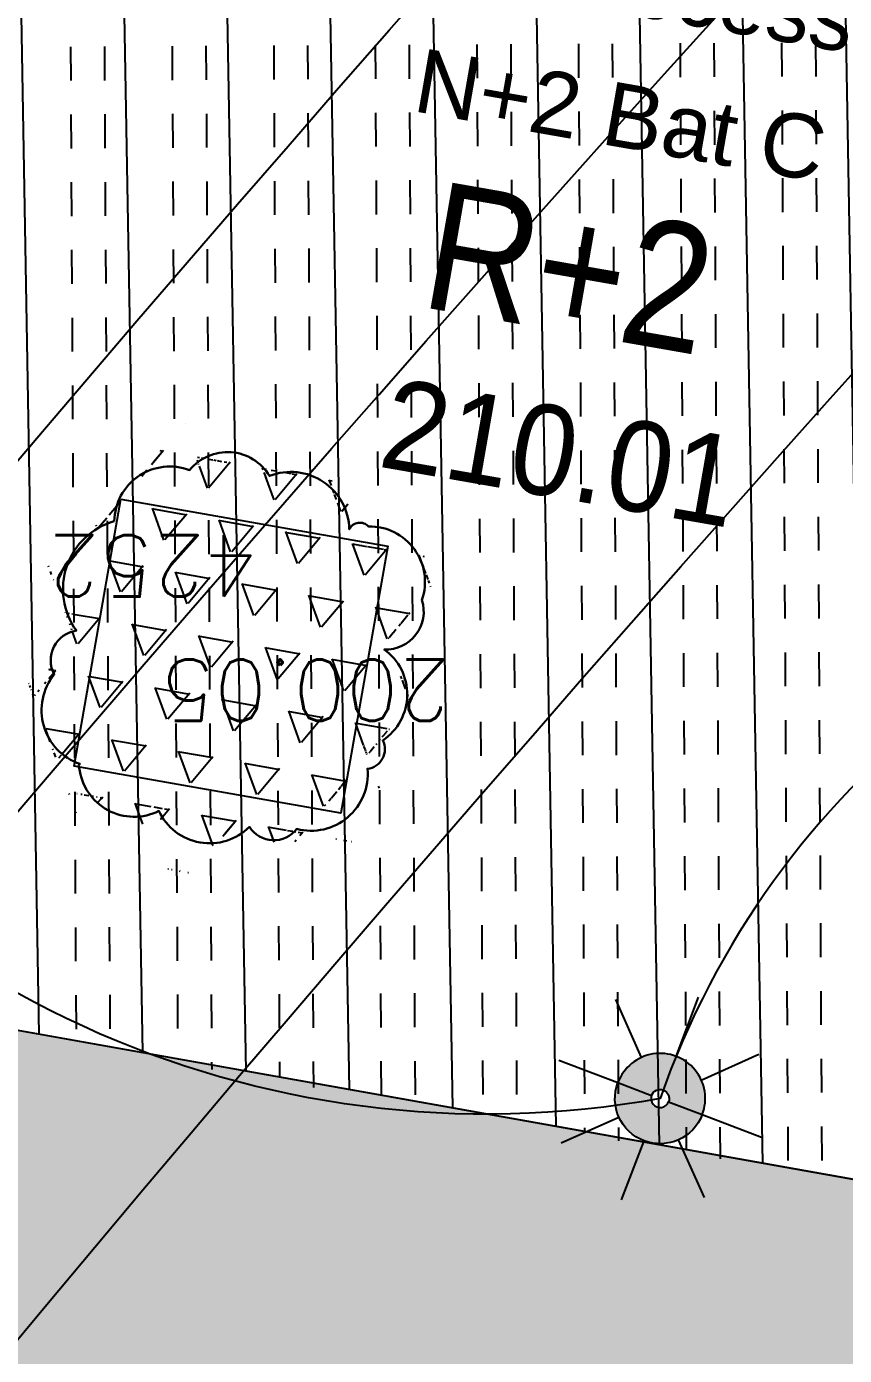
# Model space of a CAD drawing. Extents: x -594 to 29166, y -5797 to 14313.
# Drawn here: x 13464 to 13917, y -1948 to -1212 of the extents above; entities that cross this region are included whole.
import ezdxf
from ezdxf.enums import TextEntityAlignment as Align
from ezdxf.lldxf.tags import DXFTag

# ---------------------------------------------------------------- set-up
doc = ezdxf.new("R2010")
doc.units = 0
doc.linetypes.add('Style de ligne -15', pattern=[2.0832800000000002, 1.25, -0.41656, 0.1388600000000001, -0.2778600000000001])
doc.layers.get('0').update_dxf_attribs({"color": 252})
for name, color, linetype in [('A SITE', 252, 'Continuous'), ('DWG_280-140115-P - Général', 252, 'Continuous'), ('Fond topo - Z_500', 252, 'Continuous'), ('prlm-VRD', 252, 'Continuous'), ('SA - bât C', 252, 'Continuous'), ('SA - béton balayé', 252, 'Continuous'), ('SA - EBC', 252, 'Continuous'), ('SA - ECL-réso', 252, 'Eclairage public'), ('SA - jardinière', 252, 'Continuous'), ('SA - platelage bois', 252, 'Continuous'), ('SA - végétation basse', 252, 'Continuous')]:
    doc.layers.add(name, color=color, linetype=linetype)
for name, color, linetype, plot in [('Fond topo - N', 252, 'Continuous', False), ('Fond topo - NCACHE', 252, 'Continuous', False), ('Fond topo - ZCACHE', 252, 'Continuous', False)]:
    doc.layers.add(name, color=color, linetype=linetype, plot=plot)
doc.layers.add('Fond topo - P', color=252, linetype='Continuous', lineweight=50)
doc.styles.add('Arial', font='arial.ttf')
doc.styles.add('Lignes', font='arial.ttf', dxfattribs={"height": 0.35})
doc.styles.add('SIMPLEX', font='simplex_.ttf', dxfattribs={"height": 1.25})
tags = doc.linetypes.add('Eclairage public', pattern='A,5,-0.25,["ECL",Lignes,S=1,R=0,X=0,Y=-0.18],-1.25', length=6.5).pattern_tags.tags
tags[15:16] = [DXFTag(74, 4), DXFTag(75, 0), DXFTag(340, '0'), DXFTag(46, 0.0), DXFTag(50, 0.0), DXFTag(44, 0.0), DXFTag(45, 0.0)]
tags[4:5] = [DXFTag(74, 4), DXFTag(75, 0), DXFTag(340, '0'), DXFTag(46, 0.0), DXFTag(50, 0.0), DXFTag(44, 0.0), DXFTag(45, 0.0)]
tags = doc.linetypes.add('STYLE_15', pattern=[0.8333119936287403, 0.5, -0.1666239947080612, 0.05554400011897087, -0.1111439988017082]).pattern_tags.tags
tags[10:11] = [DXFTag(74, 4), DXFTag(75, 0), DXFTag(340, '0'), DXFTag(46, 0.0), DXFTag(50, 0.0), DXFTag(44, 0.0), DXFTag(45, 0.0)]
tags[8:9] = [DXFTag(74, 4), DXFTag(75, 0), DXFTag(340, '0'), DXFTag(46, 0.0), DXFTag(50, 0.0), DXFTag(44, 0.0), DXFTag(45, 0.0)]
tags[6:7] = [DXFTag(74, 4), DXFTag(75, 0), DXFTag(340, '0'), DXFTag(46, 0.0), DXFTag(50, 0.0), DXFTag(44, 0.0), DXFTag(45, 0.0)]
tags[4:5] = [DXFTag(74, 4), DXFTag(75, 0), DXFTag(340, '0'), DXFTag(46, 0.0), DXFTag(50, 0.0), DXFTag(44, 0.0), DXFTag(45, 0.0)]

# ---------------------------------------------------------------- blocks, each defined once
blk = doc.blocks.new('A 90.Candélabre', base_point=(-13.42592592600001, -9.391534390999993))
for points in [[(-13.67592592600001, -9.391534390999993, -1), (-13.17592592600001, -9.391534390999993), (-13.37592592600001, -9.391534390999993, 1), (-13.475925926, -9.391534390999993)], [(-13.67592592600001, -9.391534390999993, -1), (-13.17592592600001, -9.391534390999993), (-13.37592592600001, -9.391534390999993, 1), (-13.475925926, -9.391534390999993)], [(-13.67592592600001, -9.391534390999993), (-13.475925926, -9.391534390999993, 1), (-13.37592592600001, -9.391534390999993), (-13.17592592600001, -9.391534390999993, -1)], [(-13.67592592600001, -9.391534390999993), (-13.475925926, -9.391534390999993, 1), (-13.37592592600001, -9.391534390999993), (-13.17592592600001, -9.391534390999993, -1)]]:
    blk.add_hatch(color=250).paths.add_polyline_path(points)
at = {"linetype": 'Continuous', "flags": 128}
for points in [[(-13.42592592600001, -9.141534390999993), (-13.42592592600001, -8.791534391999988)], [(-13.60270262100001, -9.214757695999992), (-13.850189994, -8.967270322999994)], [(-13.24914923200001, -9.214757696999996), (-13.001661857, -8.96727032199999)], [(-14.02592592600001, -9.391534390999993), (-13.67592592600001, -9.391534390999993)], [(-13.17592592600001, -9.391534390999993), (-12.825925927, -9.391534390999993)], [(-13.85018999600001, -9.815798461), (-13.60270262200001, -9.568311086999998)], [(-13.00166185800001, -9.815798458999993), (-13.249149231, -9.568311085999994)], [(-13.42592592600001, -9.991534390999988), (-13.42592592600001, -9.641534390999993)]]:
    blk.add_lwpolyline(points, dxfattribs=at)
for points in [[(-13.67592592600001, -9.391534390999993), (-13.475925926, -9.391534390999993, -1), (-13.37592592600001, -9.391534390999993), (-13.17592592600001, -9.391534390999993, 1)], [(-13.67592592600001, -9.391534390999993), (-13.475925926, -9.391534390999993, 1), (-13.37592592600001, -9.391534390999993), (-13.17592592600001, -9.391534390999993, -1)]]:
    blk.add_lwpolyline(points, format="xyb", close=True, dxfattribs=at)
blk = doc.blocks.new('A 90.PTOPO')
at = {"layer": 'Fond topo - NCACHE', "style": 'SIMPLEX'}
blk.add_attdef('MAT', text='', height=0.34, dxfattribs=at).set_placement((0.09999999986030161, -0.09999999962747097), align=Align.TOP_LEFT)
at = {"layer": 'Fond topo - ZCACHE', "style": 'SIMPLEX'}
blk.add_attdef('ALT', (0.09999999986030161, 0.09999999962747097), '', height=0.34, dxfattribs=at)
blk = doc.blocks.new('A$C380262B1')
at = {"layer": 'SA - béton balayé'}
h = blk.add_hatch(dxfattribs=at)
h.set_pattern_fill('BETON_BALAYE', color=256, scale=50, angle=-20.82846392552948, style=0, pattern_type=2)
h.set_pattern_definition([(339.1715360744705, (-355966725.0913794, -417896002.4038396), (120.5899727452301, 7.619611099305162), [750, -100, 250, -50]), (339.1715360744705, (-355966654.0479279, -417896002.6831044), (-23.08696394935313, 79.93273481872912), [150, -16.5, 300, -37.5]), (339.1715360744705, (-355966686.6133692, -417895971.5705341), (254.9204179624569, -61.13779932125717), [400, -70, 200, -50])])
h.paths.add_polyline_path([(5515.134513610974, -2706.88981320709), (5613.365721702576, -2444.260468520224), (5834.291918156669, -2602.283104136586, 0.01662961911232521), (6328.572775190696, -2897.452903725207), (6736.167281540111, -3077.701525390148), (7110.550519963726, -3261.996826343238), (7474.467705143616, -3469.94332484901), (8019.66461436823, -3867.204469256103), (8369.58806347102, -4093.691645376384), (8673.967560986057, -4325.454038009048), (8867.84865250811, -4698.872511088848), (8882.576628448442, -4821.818052884191), (8786.497522192076, -4868.710421212018), (8569.556855363771, -4974.555519595742), (8499.466220801696, -4819.468639604747), (8410.487959999591, -4659.382773283869, 0.03491605836816778), (8261.372647527605, -4440.382744558156, 0.0457758697286944), (8122.161547234282, -4293.643600586802, 0.01315501407095735), (7919.072878872976, -4128.563786111772, 0.008610107042245959), (7538.700041873381, -3844.845134206116, 0.01787369539601072), (7348.442050488666, -3718.032985925674, 0.01090444755437952), (7158.496182924137, -3606.649997923523), (6979.829362360761, -3512.549137696624), (6550.103171495721, -3303.778136149049, 0.3402017003979338), (6430.178930796683, -3325.995079427958), (6141.666874010116, -3647.234476637095, 0.1419047008170594), (6117.472319630906, -3697.340289782733), (6089.981694286689, -3859.509099274874), (5942.197381006554, -3833.81478972733), (5969.582195300609, -3672.270166315138, -0.1419046999370383), (6030.068580759689, -3547.005633544177), (6301.712790410966, -3244.547486305237, 0.488087415326131), (6287.880549114197, -3166.934088803828, -0.01376264688810728), (5986.791364848614, -3000.535575114191), (5748.360416200012, -2861.33050089702, -0.02736720202171537)])
at = {"layer": 'SA - EBC'}
h = blk.add_hatch(dxfattribs=at)
h.set_pattern_fill('_USER', color=256, scale=75, angle=-335.8284639255295, style=0, pattern_type=0)
h.set_pattern_definition([(24.17153607447054, (-355966725.0913794, -417896002.4038396), (-30.71023888770651, 68.42427367140989), [])])
h.paths.add_polyline_path([(9533.967289561406, -8391.022676602006), (7823.560263682157, -8197.032719478011), (7677.26634000428, -8624.200356937945), (6795.644808141515, -8561.406107898802), (5968.179506575689, -8295.55842038244), (5307.727831928059, -7899.99740216881, -0.3248648439675891), (5215.66356504336, -6186.960641667247, -0.2814891280233847), (6034.588919347152, -5793.906059488654), (6977.488194359466, -5966.359615046531, 0.1695292869953866), (8622.524935239926, -5863.042801246047, 0.3340686001642133), (8902.106720628217, -5382.998490706086, 0.09326601099187866), (8620.675744628534, -4484.154293872416, 0.153138720952933), (7983.041431754827, -3856.574170198292), (6774.001917056739, -3250.65084323287), (5737.27900213562, -2651.023222506046, -0.1642525569746835), (4858.435642998666, -1650.659172795713), (4817.150435736403, -1198.612694069743), (4848.756969021633, -647.3217743448913), (5422.659926814958, 1808.548009581864, 0.4390366150430304), (6435.564773995429, 2874.098786618561, -0.09336270403907257), (6508.739385334775, 3486.828686110675, 0.1042719612268155), (6540.439700800925, 3811.755312792957), (6460.564939025789, 4655.403570830822), (7373.38954936713, 4920.791836176068), (7554.008261486888, 4259.8578767851), (7298.873095074669, 4188.137014396489), (7509.021686343476, 3441.03382807225, -0.2009829630450486), (7456.712778378278, 3016.095944307745), (7105.68882166408, 2168.347155954689), (7082.51023539342, 1970.99042609334), (7207.488740049303, 1059.89730162546), (7767.198439734057, -779.9824859946966), (8823.304629139602, -984.4878826290369, 0.1214178809896852), (9894.772318005562, -3098.331943433732, 0.01018302281994621), (10254.53238859773, -3499.40192066133), (9617.819940159097, -3345.007801242173), (9300.242931814864, -4358.367580920458), (9996.567213023081, -4620.499769318849), (9784.691719617695, -7276.41688529402), (9646.94292745553, -8212.627615593374)])
at = {"layer": 'SA - jardinière'}
h = blk.add_hatch(dxfattribs=at)
h.set_pattern_fill('TRIANG', color=256, scale=100, angle=-9.951736821342463, style=0, pattern_type=2)
h.set_pattern_definition([(50.04826317865755, (-355966725.0913794, -417896002.4038396), (-12.85543396519688, 35.22765695932543), [18.74999999999999, -18.74999999999999]), (110.0482631786575, (-355966725.0913794, -417896002.4038396), (-36.93576282517794, 6.48069608912891), [18.74999999999999, -18.74999999999999]), (350.0482631786575, (-355966731.5190964, -417895984.7900111), (24.08032885998105, 28.74696087019653), [18.75, -18.75])])
h.paths.add_polyline_path([(5417.734287166968, -4749.769389443099), (5417.775265639648, -4748.589416593313), (5417.861511046067, -4747.411886416376), (5417.992895422503, -4746.23853508383), (5418.169225426391, -4745.071092061698), (5418.390240799636, -4743.91127852723), (5418.655615998432, -4742.76080429554), (5418.964959913865, -4741.621364932507), (5419.317816430703, -4740.494640544057), (5419.713665219024, -4739.382292144001), (5420.151922898367, -4738.285959511995), (5420.631943363696, -4737.207258492708), (5421.153019182384, -4736.1477795057), (5421.71438196674, -4735.109084658325), (5422.315203817561, -4734.092704858631), (5422.954599373043, -4733.10013813898), (5423.631626786664, -4732.132848259062), (5424.345286609605, -4731.192260980606), (5425.094527890906, -4730.279762577266), (5425.878245523199, -4729.396698717028), (5426.695284480229, -4728.544371202588), (5427.544440329075, -4727.724035643041), (5428.4244610928, -4726.936902292073), (5429.33404953219, -4726.184131298214), (5430.271864403039, -4725.466832052916), (5431.236524134874, -4724.786062259227), (5432.226605573669, -4724.142825230956), (5433.240650035441, -4723.538069799542), (5434.277162374929, -4722.972686868161), (5435.334614338353, -4722.44751015678), (5436.411447217688, -4721.963313501328), (5437.506073759869, -4721.520811412483), (5438.616880076006, -4721.120655816048), (5439.742228528485, -4720.76343614608), (5440.880460804328, -4720.449679903686), (5442.029898194596, -4720.179848745465), (5443.188846670091, -4719.95434127748), (5444.355597905815, -4719.773489050567), (5445.52843128331, -4719.637559726834), (5446.705618314445, -4719.546752609313), (5447.885423665866, -4719.501202274114), (5449.066107906401, -4719.500975683331), (5450.245930580422, -4719.546073116362), (5451.423152396455, -4719.636427983642), (5452.596038160846, -4719.771907292306), (5453.762858593836, -4719.952311180532), (5454.9218934495, -4720.177373941988), (5456.071434542537, -4720.446763467044), (5457.209786726162, -4720.760082826018), (5458.335272828117, -4721.116870082915), (5459.446232626215, -4721.516599692404), (5460.117153450847, -4720.722706243396), (5460.818055737764, -4719.955153670162), (5461.547905998304, -4719.215072505176), (5462.305628648028, -4718.503554351628), (5463.090106239542, -4717.821647971869), (5463.900182722136, -4717.170358728617), (5464.734663255513, -4716.550646163523), (5465.592318074778, -4715.963424742222), (5466.471883235499, -4715.409559383988), (5467.372061591595, -4714.889867044985), (5468.291526474059, -4714.405113551766), (5469.228922063485, -4713.956013601273), (5470.182866742834, -4713.54322899133), (5471.151954075322, -4713.167368900031), (5472.134755551815, -4712.828986719251), (5473.129822639748, -4712.528581824154), (5474.135687900707, -4712.266596406698), (5475.150868808851, -4712.043417338282), (5476.173869008198, -4711.859373096377), (5477.203180082142, -4711.71473544091), (5478.237284859642, -4711.609717458487), (5479.27465881221, -4711.544473655522), (5480.313772475347, -4711.519100517035), (5481.35309452191, -4711.533635575324), (5482.391092320904, -4711.588057130575), (5483.426236081868, -4711.682284809649), (5484.456999506801, -4711.816180124879), (5485.481863329187, -4711.989545635879), (5486.499316757545, -4712.20212560147), (5487.507859477773, -4712.453606445342), (5488.506005238742, -4712.743617780507), (5489.492282178253, -4713.071731943637), (5490.465236688033, -4713.437465578318), (5491.423434438184, -4713.840278983116), (5492.36546237953, -4714.279578439891), (5493.289932608604, -4714.754716865718), (5494.195481901988, -4715.264993160963), (5495.080775162205, -4715.809655468911), (5495.944507746026, -4716.38790089637), (5496.78540606983, -4716.99887663126), (5497.602230357006, -4717.641682364047), (5498.393776733428, -4718.315370753407), (5499.158878391609, -4719.018947891891), (5499.896407173946, -4719.751377217472), (5500.605275994167, -4720.511578395963), (5501.284439628944, -4721.298431698233), (5501.932897651568, -4722.110776416957), (5502.549693221226, -4722.947415336967), (5503.13391755335, -4723.807114735246), (5503.684709174559, -4724.688607919961), (5504.878823785111, -4724.251445755363), (5506.089146109298, -4723.861393891275), (5507.313818158582, -4723.519050516188), (5508.550960151479, -4723.224941454828), (5509.798673400655, -4722.979517746717), (5511.055042408407, -4722.783156577498), (5512.318138731644, -4722.636159136891), (5513.586023822427, -4722.538750991225), (5514.856751263142, -4722.491081617773), (5516.128370771185, -4722.493224404752), (5517.398930294439, -4722.545175999403), (5518.666479969397, -4722.646856680512), (5519.929073518142, -4722.798109985888), (5521.184773603454, -4722.998704109341), (5522.431652387604, -4723.248331435025), (5523.667796468362, -4723.546608351171), (5524.891307856888, -4723.893076647073), (5526.100308960304, -4724.287205655128), (5527.292943419889, -4724.728389643133), (5528.467381326482, -4725.215951353312), (5529.621819453314, -4725.749142467976), (5530.754486331716, -4726.327144727111), (5531.86364271678, -4726.949071045965), (5532.947586942464, -4727.613966725767), (5534.004654595628, -4728.32081085071), (5535.033223126084, -4729.068518802524), (5536.031714221463, -4729.8559429124), (5536.998594505712, -4730.681874509901), (5537.932380475104, -4731.545045599341), (5538.831638824195, -4732.444131560624), (5539.694989006966, -4733.37775208056), (5540.521105658263, -4734.344474039972), (5541.308721480891, -4735.342814028263), (5542.056626500562, -4736.37123927474), (5542.763673374429, -4737.428171187639), (5543.428776878864, -4738.5119875893), (5544.05091595836, -4739.621025137603), (5544.629135495052, -4740.753581002355), (5545.162547985092, -4741.9079169631), (5545.650335168466, -4743.082261271775), (5546.091747609898, -4744.274811260402), (5546.486108098179, -4745.483736600727), (5546.832811506465, -4746.707181446254), (5547.131325304508, -4747.943268064409), (5547.381191467866, -4749.19009944424), (5547.582026664168, -4750.445760786533), (5547.733522253111, -4751.708325371146), (5547.835445730016, -4752.975855581462), (5547.88764086552, -4754.246405232698), (5548.006751062348, -4754.019098170102), (5548.134673479944, -4753.796631749719), (5548.271211748943, -4753.579346463084), (5548.416156508029, -4753.367576561868), (5548.569285357371, -4753.161646798253), (5548.730363091454, -4752.961872890592), (5548.8991424907, -4752.768562268466), (5549.075364554301, -4752.582010999322), (5549.258758919314, -4752.402505837381), (5549.44904348813, -4752.230321988463), (5549.645926663652, -4752.065723761916), (5549.849106324837, -4751.908964291215), (5550.058270571753, -4751.760283671319), (5550.273098284379, -4751.61991044879), (5550.493259262294, -4751.48805975914), (5550.71841632016, -4751.364934258163), (5550.948223331943, -4751.250722724944), (5551.182327745482, -4751.145600620657), (5551.420370442793, -4751.049729250371), (5551.661985414103, -4750.963255949318), (5551.906802458689, -4750.886312872171), (5552.154445461929, -4750.819018855691), (5552.404534397647, -4750.761476997286), (5552.656685421243, -4750.713775213808), (5552.910511288792, -4750.67598707974), (5553.16562266089, -4750.648170616478), (5553.42162786983, -4750.630368292332), (5553.678133897483, -4750.622607581317), (5553.934746934101, -4750.624900404364), (5554.191073169932, -4750.637243594974), (5554.446719354019, -4750.659617222846), (5554.701293027028, -4750.691987853497), (5554.954403126612, -4750.734305381775), (5555.205661384389, -4750.786505173892), (5555.454682325944, -4750.84850685671), (5555.701083457097, -4750.920215062797), (5555.94448633492, -4751.001520082355), (5556.184517825022, -4751.092297025025), (5556.420809170231, -4751.192406564951), (5556.652997853234, -4751.30169512704), (5556.88072736375, -4751.419994607568), (5557.103648455814, -4751.547123864293), (5557.321418402717, -4751.682887598872), (5557.53370327875, -4751.827077008784), (5557.740177540109, -4751.979471556842), (5557.940523419529, -4752.139836549759), (5558.134434232488, -4752.307926304638), (5558.321611909196, -4752.483482658863), (5558.501769276336, -4752.666236367077), (5559.682451328263, -4752.668595314026), (5560.862172348425, -4752.716276142746), (5562.039193371311, -4752.80920881778), (5563.211779529229, -4752.947256341577), (5564.378201961517, -4753.130215313286), (5565.536741307005, -4753.357815556228), (5566.685689659789, -4753.629721794277), (5567.823353316635, -4753.945533372462), (5568.948055105284, -4754.304784536362), (5570.058137085289, -4754.706945829093), (5571.151962364092, -4755.151424184442), (5572.227919148281, -4755.637564510107), (5573.28442116268, -4756.164650060236), (5574.319910444319, -4756.73190401867), (5575.332860974595, -4757.338489964604), (5576.321779424325, -4757.983513828367), (5577.285207854584, -4758.666024822742), (5578.221725905314, -4759.385016188025), (5579.129953542724, -4760.139428824186), (5580.008550919592, -4760.928150173277), (5580.856224102899, -4761.750017572194), (5581.67172241956, -4762.603819556534), (5582.453843951225, -4763.488297350705), (5583.201436093077, -4764.402147196233), (5583.913396531716, -4765.344021841884), (5584.58867543377, -4766.312533058226), (5585.226277634501, -4767.306252289563), (5585.825263196602, -4768.32371596247), (5586.384749179706, -4769.363423250616), (5586.903910571709, -4770.423841290176), (5587.381982197985, -4771.50340732187), (5587.818259140477, -4772.600529808551), (5588.212098414078, -4773.713591322303), (5588.562919618562, -4774.840951059014), (5588.870205450803, -4775.980946887285), (5589.133502310142, -4777.131898794323), (5589.352422906086, -4778.29210953787), (5589.5266442094, -4779.459869023412), (5589.65590945445, -4780.633456073701), (5589.740027859807, -4781.811139732599), (5589.778875699267, -4782.991184853017), (5589.772395277396, -4784.171851444989), (5589.720596605912, -4785.351398773491), (5589.623555960134, -4786.528088431805), (5589.48141601868, -4787.700185459107), (5589.294386934489, -4788.865962252021), (5589.062743913382, -4790.023700054735), (5588.786828657612, -4791.171692311764), (5588.467047875747, -4792.308246530592), (5588.103872956708, -4793.431687355042), (5588.332959031686, -4794.204176124185), (5588.532222108915, -4794.984889775515), (5588.701368309557, -4795.772677287459), (5588.840148644522, -4796.566377021372), (5588.948358176276, -4797.364819701761), (5589.025837369263, -4798.166827205569), (5589.072472369298, -4798.971218056977), (5589.08819402568, -4799.776806309819), (5589.072979614139, -4800.582404248416), (5589.026850787923, -4801.386824250221), (5588.949876325205, -4802.188880648464), (5588.84216947481, -4802.987390942872), (5588.703888840973, -4803.781177848577), (5588.535238383338, -4804.56907171756), (5588.336466765031, -4805.349910352379), (5588.107866933569, -4806.12254338339), (5587.849775748327, -4806.88583124429), (5587.562573933974, -4807.638649363071), (5587.246685056016, -4808.379887137562), (5586.902574356645, -4809.108452312648), (5586.530749173835, -4809.823270700872), (5586.131757870317, -4810.523288883269), (5585.706188576296, -4811.207474768162), (5585.254668351263, -4811.874819360673), (5584.777863090858, -4812.524339556694), (5584.276475897059, -4813.155077397823), (5583.751245262101, -4813.766102679074), (5583.202945906669, -4814.356515835971), (5582.632385985926, -4814.925445429981), (5582.040406716987, -4815.472053270787), (5581.427880795673, -4815.995533205569), (5580.795710952953, -4816.495114006102), (5580.144829163328, -4816.970058903098), (5579.476195480675, -4817.419667821378), (5578.790794825181, -4817.843277659267), (5578.089637868106, -4818.240264616907), (5577.37375847064, -4818.610042892396), (5576.644211634994, -4818.952067568898), (5575.902073038742, -4819.265834614635), (5575.148436566815, -4819.550881162286), (5574.38441333361, -4819.806787092239), (5573.611129401252, -4820.033175311983), (5572.829724987969, -4820.229712035507), (5572.041351953521, -4820.396107435226), (5571.24717249535, -4820.532116293907), (5570.448357285932, -4820.637537911534), (5569.646083936095, -4820.712217502296), (5568.841535365209, -4820.756044145674), (5568.035897193477, -4820.768953673542), (5567.23035722971, -4820.75092708692), (5568.172802403569, -4821.461198478937), (5569.087287178263, -4822.207124717534), (5569.972463324666, -4822.987606283277), (5570.827026246116, -4823.801492433995), (5571.649715816602, -4824.647583439946), (5572.439319547266, -4825.524631980807), (5573.194673191756, -4826.431345380843), (5573.914663353935, -4827.366387005895), (5574.598228698596, -4828.328377939761), (5575.244361441582, -4829.315900616348), (5575.852108979598, -4830.327499005944), (5576.42057579942, -4831.361681874841), (5576.948923198506, -4832.416924461722), (5577.436372870579, -4833.491671364754), (5577.882206300274, -4834.584338404238), (5578.285765694454, -4835.693314578384), (5578.646456589922, -4836.816964950413), (5578.963747387752, -4837.953633163124), (5579.23716972582, -4839.101644139737), (5579.466321365908, -4840.259304456413), (5579.65086363256, -4841.424908582121), (5579.790524858981, -4842.596737388521), (5579.88509950228, -4843.773063831031), (5579.934447677806, -4844.952153787017), (5579.938496695831, -4846.13226884976), (5579.897240968421, -4847.311669867486), (5579.810740845278, -4848.488617688417), (5579.679124196991, -4849.661377444863), (5579.502584645525, -4850.828220043331), (5579.281382774934, -4851.987425982952), (5579.015844548121, -4853.13728582114), (5578.706361586228, -4854.276104830205), (5578.353389771655, -4855.402204021811), (5577.957449713722, -4856.513923220336), (5577.519125165418, -4857.609623949975), (5577.039062185213, -4858.687690738589), (5576.517968205735, -4859.746534004807), (5575.956611754373, -4860.784593131393), (5575.355820264667, -4861.800338514149), (5574.716479377821, -4862.792271561921), (5574.039531499147, -4863.758930750191), (5573.325974820182, -4864.698890969157), (5572.576860850677, -4865.610766317695), (5571.793294418603, -4866.493212804198), (5570.976430131122, -4867.344929371029), (5570.127472700551, -4868.164660502225), (5569.247672753409, -4868.95119799301), (5568.338328367099, -4869.703382346779), (5567.400779621676, -4870.420103892684), (5566.436408134177, -4871.100307069719), (5566.620222711936, -4871.486147679389), (5566.788782551885, -4871.878892090172), (5566.941828792915, -4872.277937550098), (5567.079126695171, -4872.682671807706), (5567.200465453789, -4873.09247367084), (5567.30565871112, -4873.5067140311), (5567.394545208663, -4873.924756422639), (5567.466988181695, -4874.345960374922), (5567.522876989096, -4874.769678525627), (5567.562125390396, -4875.195260625333), (5567.58467303589, -4875.62205363065), (5567.590485792607, -4876.049402263016), (5567.579554533586, -4876.476650405675), (5567.551895743236, -4876.903142407537), (5567.507552308962, -4877.328223828226), (5567.446592124179, -4877.751242183149), (5567.369108553976, -4878.171547874808), (5567.275220900774, -4878.588495776057), (5567.165073007345, -4879.001446440816), (5567.038834095001, -4879.409765359014), (5566.896697832271, -4879.812826029956), (5566.738882660866, -4880.210009403527), (5566.56563016586, -4880.600706767291), (5566.377206938341, -4880.984317604452), (5566.173902153969, -4881.360253319144), (5565.956027433276, -4881.727936863899), (5565.723917540163, -4882.086803857237), (5565.477928565815, -4882.436303608119), (5565.218438068405, -4882.775899488479), (5564.945844886824, -4883.105070330203), (5564.660566719249, -4883.423310518265), (5564.363041939214, -4883.730132412165), (5564.053726848215, -4884.025063924491), (5563.733096513897, -4884.307653550059), (5563.401642860845, -4884.577466547489), (5563.059874810278, -4884.834089316428), (5562.708317255601, -4885.077127721161), (5562.347509013489, -4885.306208953261), (5561.978004733101, -4885.520981065929), (5561.600371031091, -4885.721114557236), (5561.215187981725, -4885.906302370131), (5560.82304646261, -4886.076259799302), (5560.424548434094, -4886.230726540089), (5560.020305542275, -4886.369465105236), (5559.610938606784, -4886.492262780666), (5559.197075804695, -4886.598931066692), (5558.779352298006, -4886.689305957407), (5558.358409255743, -4886.76324877888), (5557.934892782941, -4886.820646189153), (5558.024718472734, -4888.021693006158), (5558.06837240234, -4889.225302636623), (5558.065790077671, -4890.42970109731), (5558.016975456849, -4891.633112542331), (5557.922000670806, -4892.833762988448), (5557.781005324796, -4894.029882736504), (5557.594197615981, -4895.219708327204), (5557.361852796748, -4896.401485800743), (5557.084313221276, -4897.573472838849), (5556.761988298967, -4898.733941931278), (5556.395353237167, -4899.881182331592), (5555.9849482961, -4901.013502851129), (5555.531378602609, -4902.129234373569), (5555.03531252034, -4903.226731717587), (5554.497481556609, -4904.304377175868), (5553.918678918853, -4905.360582284629), (5553.299757093191, -4906.393789965659), (5552.641629008576, -4907.402476854622), (5551.945265056565, -4908.385156374425), (5551.211690949276, -4909.340379666537), (5550.441989209503, -4910.266738664359), (5549.637293443084, -4911.16286739707), (5548.798790527508, -4912.027445062995), (5547.927716420963, -4912.85919751972), (5547.025355184451, -4913.656898029149), (5546.093037119135, -4914.419371075928), (5545.132136810571, -4915.145492274314), (5544.1440702416, -4915.834191720933), (5543.130294373259, -4916.484453529119), (5542.092303698882, -4917.095319461077), (5541.031628195196, -4917.665888927877), (5539.94983159937, -4918.195320852101), (5538.848508754745, -4918.682834878564), (5537.729283003137, -4919.127711839974), (5536.593804229051, -4919.529296737164), (5535.443746717647, -4919.886996783316), (5534.280805382878, -4920.200284942985), (5533.106694975868, -4920.468699559569), (5531.923145940527, -4920.691844541579), (5530.731903156266, -4920.869391597807), (5529.534722864628, -4921.001078467816), (5528.333369968459, -4921.086711250246), (5527.129615284503, -4921.12616347149), (5525.92523326166, -4921.119376830757), (5524.721999606118, -4921.06636185199), (5523.521687788889, -4920.967196673155), (5522.326067462564, -4920.822026953101), (5521.136901341379, -4920.631066989154), (5519.955942220986, -4920.394598320127), (5518.78493106924, -4920.112969726324), (5518.401043163612, -4920.59338260442), (5517.998996004462, -4921.058704517782), (5517.579382890835, -4921.508249826729), (5517.142821894959, -4921.941355802119), (5516.689956607297, -4922.357383649796), (5516.221454599872, -4922.755720838904), (5515.738006867468, -4923.135779239237), (5515.240325639024, -4923.496999125928), (5514.72914502956, -4923.83884806186), (5514.205218385905, -4924.160821922123), (5513.669317821041, -4924.462445639074), (5513.122233888134, -4924.743275437504), (5512.564772553742, -4925.002896599472), (5511.997755616903, -4925.240926630795), (5511.422019544989, -4925.457014888525), (5510.838412446901, -4925.650842487812), (5510.247795050964, -4925.822123885155), (5509.651037724689, -4925.970606599003), (5509.049020474777, -4926.09607167542), (5508.442630479112, -4926.198334060609), (5507.832762086764, -4926.277243252844), (5507.220313698053, -4926.33268237114), (5506.606188928708, -4926.364570297301), (5505.991292465478, -4926.372859813273), (5505.376531276852, -4926.357538998127), (5504.762811074033, -4926.318629551679), (5504.151036823168, -4926.25618968159), (5503.542110649869, -4926.170311309397), (5502.936929836869, -4926.061120815575), (5502.336386870593, -4925.928779039532), (5501.741366600618, -4925.773481652141), (5501.152746658772, -4925.595456920564), (5500.57139438577, -4925.394967757165), (5499.998167110607, -4925.172309391201), (5499.433909682557, -4924.927810207009), (5498.879453958943, -4924.661830626428), (5498.335617082193, -4924.374762922525), (5497.803201293573, -4924.06702991575), (5497.282991139218, -4923.739085439593), (5496.775753051043, -4923.391412943602), (5496.282235579565, -4923.024525400251), (5495.803165761754, -4922.638962604105), (5495.339249819517, -4922.235293965787), (5494.891172088683, -4921.814113855362), (5494.459592690691, -4921.376043744385), (5494.045147998258, -4920.921729039401), (5493.648448865861, -4920.451839454472), (5493.270080350339, -4919.967067986727), (5492.910599848256, -4919.468129053712), (5492.570537235588, -4918.955758213997), (5491.711553838104, -4919.783771410584), (5490.821417747065, -4920.578199904412), (5489.901441382244, -4921.337871998549), (5488.952980935574, -4922.061668802053), (5487.977434601635, -4922.748522553593), (5486.97624062188, -4923.397420812398), (5485.950875002891, -4924.007407389581), (5484.902848675847, -4924.577582720667), (5483.833707263693, -4925.1071061939), (5482.745026843622, -4925.595197640359), (5481.638411805034, -4926.041137240827), (5480.515493964776, -4926.444267574698), (5479.377928329632, -4926.803994178772), (5478.227392258123, -4927.119787223637), (5477.065581688657, -4927.391180954874), (5475.894209137186, -4927.617775183171), (5474.715001648292, -4927.799236029387), (5473.529697163031, -4927.935295645148), (5472.340043401346, -4928.02575416863), (5471.147794043645, -4928.070477768779), (5469.954706681892, -4928.069400414824), (5468.762540398166, -4928.022523783147), (5467.573051759973, -4927.929917164147), (5466.387995285913, -4927.791716903448), (5465.209117392078, -4927.608126681298), (5464.038155646995, -4927.379417605698), (5462.876837002113, -4927.10592597723), (5461.726873135194, -4926.788055710495), (5460.589959099889, -4926.426275074482), (5459.467771230265, -4926.021117623895), (5458.361963322386, -4925.573180336505), (5457.274165982381, -4925.083123706281), (5456.205982668325, -4924.551670067012), (5455.158987967297, -4923.979603033513), (5454.134725453332, -4923.367765638977), (5453.134704986587, -4922.717060055584), (5452.160400664434, -4922.028445731848), (5451.213248865679, -4921.302937436849), (5450.294646201655, -4920.541604887694), (5449.405946210027, -4919.745570421219), (5448.548459354788, -4918.916007317603), (5447.72344972007, -4918.054138682783), (5446.932133333758, -4917.161234933883), (5446.17567663081, -4916.238612309098), (5445.455195289105, -4915.287631284446), (5444.771751109511, -4914.309693314135), (5444.126351503655, -4913.306240178645), (5443.519947724417, -4912.278751470149), (5442.953434353694, -4911.228741426021), (5442.427645856515, -4910.15775827691), (5441.368583450094, -4910.663586203009), (5440.290884533897, -4911.128386110067), (5439.196137012914, -4911.551473196596), (5438.085955148563, -4911.93222310394), (5436.961975321174, -4912.270074989647), (5435.825854493305, -4912.564530968666), (5434.679267788306, -4912.815156392753), (5433.523904904723, -4913.021582644433), (5432.361469743773, -4913.183504529297), (5431.1936753802, -4913.3006837219), (5430.022243224084, -4913.372947648168), (5428.848901065066, -4913.400189392269), (5427.675377624109, -4913.382368907332), (5426.503403391689, -4913.319512922317), (5425.334705831483, -4913.211713731289), (5424.17100793682, -4913.059130031615), (5423.014024971053, -4912.861987017095), (5421.865463117138, -4912.620575353503), (5420.727014774457, -4912.335250712931), (5419.600358465686, -4912.00643396005), (5418.487155390903, -4911.634609848261), (5417.389046074823, -4911.220325902104), (5416.307649714872, -4910.764193814248), (5415.244560455903, -4910.266885347664), (5414.20134534128, -4909.729133825749), (5413.17954226397, -4909.151731617749), (5412.180657545105, -4908.535530697554), (5411.206163931638, -4907.881438732147), (5410.257497197017, -4907.190420292318), (5409.336056979373, -4906.463493686169), (5408.443200634792, -4905.701730959117), (5407.580244820565, -4904.90625500679), (5406.74846181646, -4904.078238271177), (5405.949077801779, -4903.218901716173), (5405.183270713314, -4902.329511754215), (5404.452170012519, -4901.411379687488), (5403.756853193045, -4900.465859193355), (5403.098345315084, -4899.494343902916), (5402.477617235854, -4898.498266004026), (5401.895583979785, -4897.479093912989), (5401.353103620932, -4896.438330039382), (5400.850975560024, -4895.377508550882), (5400.389940338209, -4894.29819341749), (5399.970677122474, -4893.201975803822), (5399.59380463697, -4892.09047164768), (5399.259878089651, -4890.965319424868), (5398.969390010461, -4889.82817735523), (5398.72276801616, -4888.680722936988), (5398.520376347005, -4887.524646613747), (5398.362513305619, -4886.36165317148), (5398.29047289677, -4886.283988319337), (5398.224603617564, -4886.201024986804), (5398.165292898193, -4886.113253328949), (5398.112891009077, -4886.02118967101), (5398.067706543952, -4885.925377253443), (5398.030005814508, -4885.82638092339), (5398.000011267141, -4885.724783781916), (5397.977899294347, -4885.621185041964), (5397.963800700381, -4885.516194999218), (5397.957798233256, -4885.41043298319), (5397.959927516058, -4885.30452195555), (5397.970175882801, -4885.199086647481), (5397.988482983783, -4885.094748437405), (5398.014740925282, -4884.992121811956), (5398.048794688657, -4884.891812503338), (5398.090443620458, -4884.794411156327), (5398.139442782849, -4884.700492396951), (5398.195502674207, -4884.610609337687), (5398.258292907849, -4884.525292180479), (5398.327443702146, -4884.44504365325), (5398.402547417209, -4884.370337054133), (5398.483160929754, -4884.301612153649), (5398.568809544668, -4884.239274449646), (5398.65898815915, -4884.183691628277), (5398.753165220842, -4884.13519077003), (5397.594718914479, -4883.712430950254), (5396.453721541911, -4883.244618028402), (5395.33192445524, -4882.732470519841), (5394.231049530208, -4882.17677436769), (5393.152786651626, -4881.578382477164), (5392.098790733144, -4880.938213132322), (5391.070679575205, -4880.257249623537), (5390.070031723008, -4879.536536242813), (5389.098382508382, -4878.777180146426), (5388.157223770395, -4877.980346512049), (5387.247999897227, -4877.147258259356), (5386.372106801718, -4876.279194559902), (5385.530888289213, -4875.377487391233), (5384.725636383519, -4874.443520978093), (5383.95758648403, -4873.478729277849), (5383.227917784825, -4872.484592534602), (5382.537750527263, -4871.462637372315), (5381.88814339228, -4870.414431765676), (5381.280094152316, -4869.341585133225), (5380.714535852894, -4868.245744146407), (5380.192336579785, -4867.128590587527), (5379.714297875762, -4865.991839766502), (5379.281153623015, -4864.837236050516), (5378.893568599597, -4863.666551746428), (5378.552137548104, -4862.481583841145), (5378.257384942845, -4861.284151207656), (5378.009762754664, -4860.076091997325), (5377.809651521966, -4858.859260380268), (5377.657357836142, -4857.635524123907), (5377.553116343915, -4856.406761519611), (5377.497086115181, -4855.174858681858), (5377.489353716373, -4853.941706568003), (5377.52993083559, -4852.709198091179), (5377.618755027652, -4851.479224860668), (5377.75569036603, -4850.253674946725), (5377.94052627869, -4849.034429527819), (5378.172979271039, -4847.823359817266), (5378.452692367136, -4846.62232529372), (5378.779236460105, -4845.43316885829), (5379.1521103587, -4844.257715996355), (5379.570741159841, -4843.097771331668), (5380.034486902878, -4841.955114901066), (5380.54263535887, -4840.831500664353), (5381.09440705739, -4839.728653524071), (5381.688954401761, -4838.648265786469), (5382.325365347788, -4837.59199641645), (5383.00266279839, -4836.561466753483), (5383.719807025045, -4835.558257717639), (5384.475697483867, -4834.583909902722), (5384.186517680064, -4834.016504418105), (5383.919332968071, -4833.438415825367), (5383.674536412582, -4832.850496843457), (5383.452488994226, -4832.253614068031), (5383.253518631682, -4831.648647412658), (5383.077918225899, -4831.036488525569), (5382.925946637988, -4830.418039672077), (5382.797827897593, -4829.794213175774), (5382.693750830367, -4829.165928345174), (5382.613869290799, -4828.534110914916), (5382.558300485834, -4827.899693138897), (5382.527126418427, -4827.263609692454), (5382.52039346844, -4826.626798138022), (5382.53811118193, -4825.99019780755), (5382.580253528431, -4825.354746729136), (5382.646758016199, -4824.721381813288), (5382.737527647987, -4824.091036617756), (5382.852427475154, -4823.464640788734), (5382.991288695484, -4822.843117080629), (5383.153906511143, -4822.227382194251), (5383.340041339397, -4821.618343889713), (5383.549418440089, -4821.016899310052), (5383.781729498878, -4820.423935912549), (5384.036631556228, -4819.84032727778), (5384.313749615103, -4819.266934320331), (5384.612674498931, -4818.704601749778), (5384.932965831831, -4818.154158443213), (5385.274151200429, -4817.61641651392), (5385.635727876797, -4817.092168238014), (5386.017162818462, -4816.582186613232), (5386.417893785983, -4816.087223030627), (5386.837329901755, -4815.608007460833), (5387.274852907285, -4815.145246684551), (5387.729817721993, -4814.699622429907), (5388.201553886756, -4814.271791838109), (5388.689365750179, -4813.862385321409), (5389.192534098402, -4813.472006656229), (5389.710317505524, -4813.101231120527), (5390.241952519864, -4812.750605586916), (5390.786655340344, -4812.420646846294), (5391.343623166904, -4812.111841328442), (5391.912035038695, -4811.824643891305), (5392.491052486002, -4811.559478379786), (5393.07982227765, -4811.316735576838), (5393.677476467565, -4811.096773296595), (5394.283134257421, -4810.899915732443), (5394.895902369171, -4810.726453084499), (5395.514877606183, -4810.576641280204), (5396.139147644863, -4810.45070104301), (5396.767792059109, -4810.348817892373), (5395.910179940984, -4809.115303121507), (5395.100551983342, -4807.84977581352), (5394.340101256967, -4806.554101128131), (5393.629949586466, -4805.230189673603), (5392.971143173054, -4803.879992943257), (5392.36465357244, -4802.505500987172), (5391.811374621466, -4801.108740735799), (5391.312122019008, -4799.691770784557), (5390.867631975561, -4798.256679810584), (5390.478559536859, -4796.805583685637), (5390.145478211343, -4795.340621471405), (5389.868879085407, -4793.863952998072), (5389.649169752374, -4792.37775458023), (5389.486674452201, -4790.884217713028), (5389.381632627919, -4789.385544136167), (5389.334198785946, -4787.883942294866), (5389.344443334267, -4786.381626687944), (5389.412350812927, -4784.880811721087), (5389.537820918486, -4783.383709564805), (5389.720669575036, -4781.892527453601), (5389.9606264662, -4780.409463867545), (5390.257337735966, -4778.936704620719), (5390.610366640612, -4777.476421184838), (5391.019192384556, -4776.030766032636), (5391.483212588355, -4774.601870495826), (5392.001742357388, -4773.191840574145), (5392.574018286541, -4771.802755445242), (5393.199196225032, -4770.436662621796), (5393.876354629174, -4769.095575809479), (5394.604495260864, -4767.78147239238), (5395.382544910535, -4766.49628886953), (5396.20935623534, -4765.2419205755), (5397.083710832521, -4764.020216092467), (5398.004319285974, -4762.832976691425), (5398.969824798405, -4761.681952700019), (5399.978803750128, -4760.568840708584), (5401.029769191518, -4759.495281800628), (5402.12117168121, -4758.462858200073), (5403.251401893795, -4757.473092060536), (5404.418794158846, -4756.527442671359), (5405.621627205983, -4755.627304222435), (5406.858128076419, -4754.774002917111), (5408.126474125311, -4753.968797530979), (5409.424794977531, -4753.212874010205), (5410.751177370548, -4752.507348172367), (5412.10366548039, -4751.85325872153), (5413.480265950784, -4751.251570787281), (5414.878949197009, -4750.703170895576), (5416.297653364018, -4750.208867620677)])
at = {"layer": 'SA - platelage bois'}
h = blk.add_hatch(dxfattribs=at)
h.set_pattern_fill('PASSERELLE', color=256, scale=150, angle=-89.67846239965056, style=0, pattern_type=2)
h.set_pattern_definition([(270.3215376003494, (-355966725.0913794, -417896002.4038396), (56.24911425306319, 0.3156671440656122), []), (270.3215376003494, (-355966706.3416747, -417896002.2986172), (56.24911425306319, 0.3156671440656122), [18.74999999999998, -18.74999999999998]), (270.3215376003494, (-355966687.5919699, -417896002.1933949), (56.24911425306319, 0.3156671440656122), [18.74999999999998, -18.74999999999998])])
h.paths.add_polyline_path([(5280.604694411159, -3990.152269322425), (5103.293201653287, -4985.083562880754), (6080.074525205418, -5159.160462208092), (6257.386017916724, -4164.229168556631)])
at = {"layer": 'SA - végétation basse'}
h = blk.add_hatch(dxfattribs=at)
h.set_pattern_fill('PELOUSE3', color=256, scale=30.0000012, angle=-20.82846392552948, style=0, pattern_type=2)
h.set_pattern_definition([(53.64742507447051, (-355966725.0913794, -417896002.4038396), (25.90557404612839, 279.0231308899995), [45.00000180000001, -235.2231349089251]), (53.64742507447051, (-355966622.9912696, -417895944.9532638), (25.90557404612839, 279.0231308899995), [45.00000180000001, -235.2231349089251]), (53.64742507447051, (-355966520.8911597, -417895887.5026879), (25.90557404612839, 279.0231308899995), [45.00000180000001, -235.2231349089251]), (84.69564707447051, (-355966725.0913794, -417896002.4038396), (-140.1973778235696, 53.33570164548996), [30.0000012, -250.223135508925]), (84.69564707447051, (-355966622.9912696, -417895944.9532638), (-140.1973778235696, 53.33570164548996), [30.0000012, -250.223135508925]), (84.69564707447051, (-355966520.8911597, -417895887.5026879), (-140.1973778235696, 53.33570164548996), [30.0000012, -250.223135508925]), (339.1715360744705, (-355966713.1822383, -417895996.5797812), (102.1001098539328, 57.45057585276996), [0, -150.000006]), (339.1715360744705, (-355966690.0264062, -417895992.8067606), (102.1001098539328, 57.45057585276996), [0, -150.000006]), (339.1715360744705, (-355966689.8230258, -417895975.583523), (102.1001098539328, 57.45057585276996), [0, -150.000006]), (339.1715360744705, (-355966667.4345751, -417895981.7416531), (102.1001098539328, 57.45057585276996), [0, -150.000006]), (339.1715360744705, (-355966667.4774275, -417895943.195383), (102.1001098539328, 57.45057585276996), [0, -150.000006]), (339.1715360744705, (-355966702.8836706, -417895964.7505906), (102.1001098539328, 57.45057585276996), [0, -150.000006]), (339.1715360744705, (-355966702.2829356, -417895958.2611007), (102.1001098539328, 57.45057585276996), [0, -150.000006]), (339.1715360744705, (-355966697.5441572, -417895931.7570084), (102.1001098539328, 57.45057585276996), [0, -150.000006]), (339.1715360744705, (-355966737.8127766, -417895991.9278612), (102.1001098539328, 57.45057585276996), [0, -150.000006]), (339.1715360744705, (-355966734.0439305, -417895977.6338269), (102.1001098539328, 57.45057585276996), [0, -150.000006]), (339.1715360744705, (-355966751.1803502, -417895988.4151785), (102.1001098539328, 57.45057585276996), [0, -150.000006]), (339.1715360744705, (-355966746.2589115, -417895966.6957147), (102.1001098539328, 57.45057585276996), [0, -150.000006]), (339.1715360744705, (-355966731.9516711, -417895957.2004339), (102.1001098539328, 57.45057585276996), [0, -150.000006]), (339.1715360744705, (-355966730.7826623, -417895942.7037272), (102.1001098539328, 57.45057585276996), [0, -150.000006]), (339.1715360744705, (-355966735.6028003, -417895921.9965949), (102.1001098539328, 57.45057585276996), [0, -150.000006]), (339.1715360744705, (-355966711.9952764, -417895945.1487683), (102.1001098539328, 57.45057585276996), [0, -150.000006]), (339.1715360744705, (-355966757.7047738, -417895945.8303224), (102.1001098539328, 57.45057585276996), [0, -150.000006]), (339.1715360744705, (-355966771.721233, -417895970.3808718), (102.1001098539328, 57.45057585276996), [0, -150.000006]), (339.1715360744705, (-355966749.1842839, -417896002.5399915), (102.1001098539328, 57.45057585276996), [0, -150.000006]), (339.1715360744705, (-355966733.1895816, -417896014.9160342), (102.1001098539328, 57.45057585276996), [0, -150.000006]), (339.1715360744705, (-355966751.1997662, -417896025.3617671), (102.1001098539328, 57.45057585276996), [0, -150.000006]), (339.1715360744705, (-355966706.0129958, -417896040.9795207), (102.1001098539328, 57.45057585276996), [0, -150.000006]), (339.1715360744705, (-355966717.181097, -417896012.3558841), (102.1001098539328, 57.45057585276996), [0, -150.000006]), (339.1715360744705, (-355966698.3883775, -417896014.7869055), (102.1001098539328, 57.45057585276996), [0, -150.000006])])
h.paths.add_polyline_path([(5319.200758216903, -3773.581808432937), (6671.38094031252, -4014.560344442725), (6416.099718259647, -5446.995843015611), (5063.919536117464, -5206.017307005823), (5103.293201653287, -4985.083562880754), (6080.074525205418, -5159.160462208092), (6257.386017916724, -4164.229168556631), (5280.604694411159, -3990.152269322425)])
at = {"layer": 'DWG_280-140115-P - Général', "linetype": 'STYLE_15', "ltscale": 10, "elevation": 1e-07, "flags": 128}
for points in [[(3021.57010990195, -8145.867266133428, -0.06895872050302425), (6235.28967932798, -3756.488723866642, -0.008807822459316559), (10257.93705312535, 602.650766633451, -0.04520462568320733), (14397.25473853759, 4625.921016000211)], [(3183.863145206124, -8029.472286626697, -0.06402224317722395), (6209.414131427184, -3981.190984882414, -0.008807822459316559), (10232.06150527112, 377.9485056176782, -0.04520462568320733), (14371.37919068336, 4401.218755077571)], [(3210.571503592655, -8360.037511121482, -0.06701638499415095), (6351.068271277472, -4105.283255595714, -0.008807822459459397), (10373.71564516798, 253.8562349975109, -0.04520462568242076), (14513.03333048709, 4277.126484271139)]]:
    blk.add_lwpolyline(points, format="xyb", dxfattribs=at)
at = {"layer": 'SA - bât C', "elevation": 1e-07, "flags": 128}
blk.add_lwpolyline([(5280.604694411159, -3990.152269322425), (6257.386017916724, -4164.229168556631), (6080.074525205418, -5159.160462208092), (5102.324648899958, -4984.91095257923)], dxfattribs=at)
at = {"layer": 'SA - ECL-réso', "ltscale": 0.75, "elevation": 1e-07, "flags": 128}
blk.add_lwpolyline([(4475.806165765971, -4356.813094392419, 0.3171359786090431), (5251.956219831482, -4297.42011372, 0.4482026657102975), (5708.295997418463, -4095.439972914755, 0.2756575887683858), (6222.552094003186, -4190.346811246127, 0.2534110022030263), (6122.039793571457, -4754.93375658989, 0.2930143412481323), (5719.963145582005, -5069.352244026959, -0.3139271967699225), (5161.110510630533, -4813.88223990798)], format="xyb", dxfattribs=at)
at = {"layer": 'SA - jardinière', "lineweight": 30, "elevation": 1e-07, "flags": 128}
blk.add_lwpolyline([(5417.734287073836, -4749.769389443099, -0.520567048967361), (5459.446232533082, -4721.516599785537, -0.520567051631363), (5503.684709127992, -4724.688608013093, -0.5205670459360735), (5547.887640958652, -4754.24640532583, -0.5205670291253172), (5558.501769276336, -4752.666236460209, -0.5205670507688452), (5588.103872956708, -4793.431687448174, -0.5205670507013676), (5567.230357090011, -4820.750927180052, -0.5205670532144964), (5566.436408134177, -4871.100307069719, -0.5205670332164763), (5557.934892969206, -4886.820646375418, -0.5205670556600326), (5518.784930976108, -4920.112969726324, -0.5205670498629695), (5492.57053732872, -4918.955758307129, -0.5205670521381234), (5442.427645856515, -4910.157758370042, -0.520567051063593), (5398.362513305619, -4886.36165317148, -0.5205670307635756), (5398.753165267408, -4884.135190956295, -0.5205670496469619), (5384.475697344169, -4834.583909995854, -0.5205670569885575), (5396.767792012542, -4810.348817892373, -0.5205670482230454), (5417.734287073836, -4749.769389443099)], format="xyb", dxfattribs=at)
at = {"layer": 'SA - jardinière', "ltscale": 1.5, "elevation": 1e-07, "flags": 128}
blk.add_lwpolyline([(5421.430578175932, -4737.665428034961), (5569.173629768193, -4763.588212244213), (5543.250845512375, -4911.331263743341), (5395.507794013247, -4885.40847953409)], close=True, dxfattribs=at)
at = {"layer": 'SA - platelage bois', "elevation": 1e-07, "flags": 128}
blk.add_lwpolyline([(5280.604694411159, -3990.152269322425), (5103.293201653287, -4985.083562880754), (6080.074525205418, -5159.160462208092), (6257.386017916724, -4164.229168556631)], close=True, dxfattribs=at)
at = {"layer": 'Fond topo - P', "ltscale": 2}
ref = blk.add_blockref('A 90.PTOPO', (5507.356072869152, -4801.541715301573), dxfattribs=dict(at, xscale=100, yscale=100, zscale=100, rotation=179.9607580165254))
ref.add_attrib('MAT', '4252', dxfattribs={"layer": 'Fond topo - N', "color": 0, "ltscale": 2, "height": 34, "rotation": 179.9607579854925, "style": 'SIMPLEX'}).set_placement((5497.362924274057, -4791.534868720919), align=Align.TOP_LEFT)
ref.add_attrib('ALT', '200.05', (5604.246728401631, -4826.369071938097), dxfattribs={"layer": 'Fond topo - Z_500', "color": 0, "ltscale": 2, "height": 34, "rotation": 179.9607579854925, "style": 'SIMPLEX'})
at = {"layer": 'SA - ECL-réso', "linetype": 'ByBlock', "xscale": 100, "yscale": 100, "zscale": 100, "rotation": 339.1715360744705}
blk.add_blockref('A 90.Candélabre', (5719.963145582005, -5069.352244026959), dxfattribs=at)
at = {"layer": 'SA - bât C', "style": 'Arial'}
for s, height, width, p in [('terrasse accessible', 35.3535699, 0.9779999852180481, (5491.123093944043, -4432.365952245891)), ('R+2', 70.70713980000001, 0.8575000166893005, (5586.009558709338, -4630.88379688561)), ('210.01', 50, 0.9273999929428101, (5562.94297860004, -4719.372870679945))]:
    blk.add_text(s, height=height, rotation=350.0881177754265, dxfattribs=dict(at, width=width)).set_placement(p)
blk.add_text('N+2 Bat C', height=35.3535699, rotation=350.0881177754265, dxfattribs=at).set_placement((5582.150527788326, -4522.626533545554))

msp = doc.modelspace()

# ---------------------------------------------------------------- linework, layer by layer
at = {"layer": 'A SITE', "linetype": 'Style de ligne -15', "lineweight": 50, "ltscale": 25.4}
msp.add_open_spline([(4176.460323989, 5442.268083721201), (4369.671814654253, 5480.305082514233), (4562.883305319505, 5518.342081307264), (4903.035870079556, 5519.770962749722), (5243.188434839607, 5521.199844192178), (5979.862232432676, 5524.644192387673), (6716.536030025745, 5528.088540583168), (7278.196035443951, 5527.680984529125), (7839.856040862154, 5527.273428475082), (8021.33605249903, 5527.04436151977), (8202.816064135908, 5526.815294564457), (8808.175518535207, 5525.355672830381), (9413.534972934507, 5523.896051096305), (10716.35055125782, 5525.292875773189), (12019.16612958114, 5526.689700450073), (12242.59736941556, 5526.219074095052), (12466.02860924998, 5525.748447740031), (12816.58825669966, 5520.962446153984), (13167.14790414932, 5516.176444567938), (13202.67334411069, 5616.323253230989), (13238.19878407206, 5716.470061894041), (13267.88797985007, 5802.201202280354), (13297.57717562809, 5887.932342666667), (13327.26637146807, 5973.663483182873), (13356.95556730804, 6059.39462369908), (13408.40586833479, 6207.963585019167), (13459.85616936153, 6356.532546339254), (13477.00626972637, 6406.055533505653), (13494.1563700912, 6455.578520672052), (13528.56424594086, 6560.211756405557), (13562.97212179051, 6664.844992139062), (13573.34426940263, 6696.386357049848), (13583.71641701474, 6727.927721960633), (13599.14459516289, 6774.844311820367), (13614.57277331104, 6821.7609016801), (13678.89845151418, 7117.445058481407), (13743.22412971732, 7413.129215282714), (13957.44417426001, 7453.649993311512), (14171.6642188027, 7494.17077134031), (14164.33110006091, 7534.454284825461), (14156.99798131911, 7574.737798310613), (14190.69856097776, 7584.1885789299), (14224.3991406364, 7593.639359549188), (14227.54598275065, 7586.876309721521), (14230.6928248649, 7580.113259893854), (14293.31613396937, 7599.075882379029), (14355.93944307384, 7618.038504864206), (14360.33627129155, 7603.518153668139), (14364.73309950925, 7588.997802472074), (14537.19463817218, 7591.452871283189), (14709.72105367121, 7640.318572682433), (14664.80085229129, 7789.364483691123), (14619.88065091136, 7938.410394699813), (15047.10136485209, 8062.384212492531), (15474.32207879282, 8186.35803028525), (15686.72011032906, 8247.99634733282), (15899.1181418653, 8309.634664380394), (15904.18095425764, 8311.16615035549), (15909.24376664999, 8312.697636330588), (15908.24632720474, 8315.994988719141), (15907.24888775948, 8319.292341107695), (17672.66370066847, 8849.18489157519), (19438.07851357746, 9379.077442042686), (19648.94625719312, 9442.84166650947), (19859.81400080878, 9506.605890976254), (20255.34999765514, 9309.740046358256), (20650.88599450151, 9112.87420174026), (20960.83037043088, 8222.925854629979), (21270.77474636025, 7332.977507519699), (21180.20482578994, 7304.155253916865), (21089.63490521962, 7275.333000314032), (21163.08192130905, 7017.583632131451), (21236.52893739848, 6759.834263948869), (21251.59096196499, 6763.900398713808), (21266.65298653151, 6767.966533478745), (21275.66331628615, 6734.589920389879), (21284.67364604079, 6701.213307301014), (21269.90174220742, 6697.225493309333), (21255.12983837404, 6693.237679317652), (21270.02909754186, 6638.046934804524), (21284.92835670968, 6582.856190291396), (21291.18791271421, 6584.546016145794), (21297.44746871873, 6586.235842000193), (21305.99505503359, 6495.045994312171), (21402.88127022713, 6506.77370062368), (21487.34614140726, 6527.117243858374), (21571.8110125874, 6547.460787093069), (21569.54090915693, 6559.077459708715), (21567.27080572647, 6570.694132324361), (21604.9826147757, 6578.638180696444), (21642.69442382495, 6586.582229068526), (21649.99092684802, 6549.24424479024), (21657.28742987109, 6511.906260511954), (21652.49321263043, 6510.896351562153), (21647.69899538977, 6509.88644261235), (21807.59759874861, 5746.171790918018), (21967.49620210746, 4982.457139223686), (21977.29087856582, 4938.619647976331), (21987.08555502418, 4894.782156728977), (22015.77968985148, 4743.897667099305), (22044.47382467878, 4593.013177469635), (22063.49845796792, 4473.15386370534), (22082.52309125707, 4353.294549941044), (22101.17758034708, 4237.725041504161), (22119.8320694371, 4122.155533067276), (22124.34521501322, 4087.383801149612), (22128.85836058934, 4052.612069231947), (22138.67043277023, 3933.294823616047), (22148.48250495112, 3813.977578000148), (22152.89930715496, 3687.239417307076), (22157.31610935879, 3560.501256614004), (22156.076484195, 3368.858372212821), (22154.83685903121, 3177.215487811639), (22152.19921093334, 3078.786779554529), (22149.56156283546, 2980.358071297419), (22145.45597761818, 2863.604543402881), (22141.35039240089, 2746.851015508344), (22132.84957172425, 2586.184714510545), (22124.3487510476, 2425.518413512747), (22087.73229281092, 1950.645502867765), (22051.11583457425, 1475.772592222784), (21993.93267188069, 847.2728484507301), (21936.74950918714, 218.7731046786765), (21915.72911809816, 183.1543716948916), (21894.70872700917, 147.5356387111067), (21213.22959377029, 141.5663173796755), (20531.75046053142, 135.5969960482442), (20529.70391122794, 160.0584829811443), (20527.65736192447, 184.5199699140445), (20322.85211202239, 176.690893984845), (20118.04686212031, 168.8618180556456), (19882.16605612223, 159.8448189737624), (19646.28525012414, 150.8278198918793), (19256.88795437214, 145.1817412266304), (18867.49065862014, 139.5356625613815), (18773.40076004949, -158.0539794890239), (18679.31086147885, -455.6436215394293), (18604.52972435834, -1398.2892427307), (18529.74858723784, -2340.934863921971), (18635.05281645298, -2777.584667182492), (18740.3570456681, -3214.234470443014), (18588.75649128179, -3295.852804806581), (18437.15593689547, -3377.471139170148), (18384.51067286626, -3407.386502780186), (18331.86540883705, -3437.301866390224), (18280.61346701965, -3484.555506740129), (18229.36152520225, -3531.809147090034), (18125.26721579346, -3688.348619902795), (18021.17290638468, -3844.888092715555), (17973.14358509049, -3961.195121001385), (17925.1142637963, -4077.502149287216), (17903.6595444782, -4188.267269896076), (17882.2048251601, -4299.032390504935), (17853.8311819437, -4428.724102620885), (17825.4575387273, -4558.415814736834), (17795.32097892486, -4816.051617467339), (17765.18441912243, -5073.687420197844), (17828.42555699479, -5320.211674328882), (17891.66669486716, -5566.73592845992), (16164.83861855822, -5333.520038808841), (14438.01054224929, -5100.304149157763), (14043.04613360993, -5030.62411782032), (13648.08172497056, -4960.944086482877), (13506.14388269963, -4936.078551666066), (13364.20604042869, -4911.213016849256), (13220.84792956359, -4883.357134984888), (13077.48981869849, -4855.501253120519), (12791.93663099906, -4799.706438058725), (12506.38344329963, -4743.911622996931), (12128.34885504419, -4679.679125337937), (11750.31426678875, -4615.446627678944), (11530.96657057306, -4571.296341279807), (11311.61887435737, -4527.14605488067), (10549.50275420606, -4375.436976027418), (9787.386634054754, -4223.727897174167), (9847.497623255429, -3981.593318758593), (9907.608612456102, -3739.45874034302), (9806.224612371345, -3461.390401503092), (9704.840612286585, -3183.322062663164), (9715.186505392605, -3083.78428544866), (9725.532398498623, -2984.246508234157), (9824.047302511954, -2441.958219058206), (9922.562206525283, -1899.669929882255), (9651.720328772337, -1701.166952330637), (9380.878451019391, -1502.663974779018), (9447.608481402609, -1104.824686992503), (9514.338511785827, -706.9853992059885), (9834.997575414756, -611.0330797781556), (10155.65663904368, -515.0807603503229), (10247.11430860766, 11.58272047775972), (10338.57197817164, 538.2462013058423), (10143.19891171326, 564.034399210519), (9947.825845254876, 589.8225971151958), (9948.480143309253, 594.7796016490087), (9949.134441363629, 599.7366061828216), (9614.749591614567, 638.6852105942904), (9280.364741865505, 677.6338150057593), (8737.858740855809, 744.5739853015723), (8195.352739846112, 811.5141555973853), (7103.907474774716, 948.2615167649813), (6012.462209703319, 1085.008877932577), (5516.206690876444, 1145.917004896744), (5019.951172049568, 1206.825131860911), (4567.056891918675, 1262.264872866837), (4114.162611787784, 1317.704613872763), (4102.179930818145, 1307.408669484968), (4090.197249848507, 1297.112725097174), (3869.943570597327, 1322.109522471705), (3649.689891346147, 1347.106319846236), (3455.220307945352, 1370.40469088167), (3260.750724544557, 1393.703061917104), (3258.524318804017, 1373.559348491966), (3256.297913063478, 1353.415635066829), (2884.9618248586, 1399.247563906887), (2513.625736653723, 1445.079492746946), (2816.188598448748, 2481.82475935111), (3118.751460243772, 3518.570025955275), (3122.582998515823, 3517.421165562354), (3126.414536787875, 3516.272305169434), (3182.802811835182, 3704.331784302535), (3239.191086882488, 3892.391263435636), (3244.935288008489, 3911.548615905299), (3250.679489134491, 3930.705968374963), (3342.692954312362, 4248.16559893286), (3434.706419490234, 4565.625229490758), (3504.836904109278, 4748.284544670305), (3574.967388728322, 4930.943859849853), (3700.502833669992, 5086.55402693077), (3826.038278611662, 5242.164194011688), (4001.249301300331, 5342.216138866444), (4176.460323989, 5442.268083721201)], degree=2, knots=[0, 0, 0, 1, 1, 2, 2, 3, 3, 4, 4, 5, 5, 6, 6, 7, 7, 8, 8, 9, 9, 10, 10, 11, 11, 12, 12, 13, 13, 14, 14, 15, 15, 16, 16, 17, 17, 18, 18, 19, 19, 20, 20, 21, 21, 22, 22, 23, 23, 24, 24, 25, 25, 26, 26, 27, 27, 28, 28, 29, 29, 30, 30, 31, 31, 32, 32, 33, 33, 34, 34, 35, 35, 36, 36, 37, 37, 38, 38, 39, 39, 40, 40, 41, 41, 42, 42, 43, 43, 44, 44, 45, 45, 46, 46, 47, 47, 48, 48, 49, 49, 50, 50, 51, 51, 52, 52, 53, 53, 54, 54, 55, 55, 56, 56, 57, 57, 58, 58, 59, 59, 60, 60, 61, 61, 62, 62, 63, 63, 64, 64, 65, 65, 66, 66, 67, 67, 68, 68, 69, 69, 70, 70, 71, 71, 72, 72, 73, 73, 74, 74, 75, 75, 76, 76, 77, 77, 78, 78, 79, 79, 80, 80, 81, 81, 82, 82, 83, 83, 84, 84, 85, 85, 86, 86, 87, 87, 88, 88, 89, 89, 90, 90, 91, 91, 92, 92, 93, 93, 94, 94, 95, 95, 96, 96, 97, 97, 98, 98, 99, 99, 100, 100, 101, 101, 102, 102, 103, 103, 104, 104, 105, 105, 106, 106, 107, 107, 108, 108, 109, 109, 110, 110, 111, 111, 112, 112, 113, 113, 114, 114, 115, 115, 115], dxfattribs=at)

# ---------------------------------------------------------------- block references
at = {"layer": 'prlm-VRD'}
msp.add_blockref('A$C380262B1', (8094.782763188872, 3263.943246462347), dxfattribs=at)

doc.saveas('drawing.dxf')
